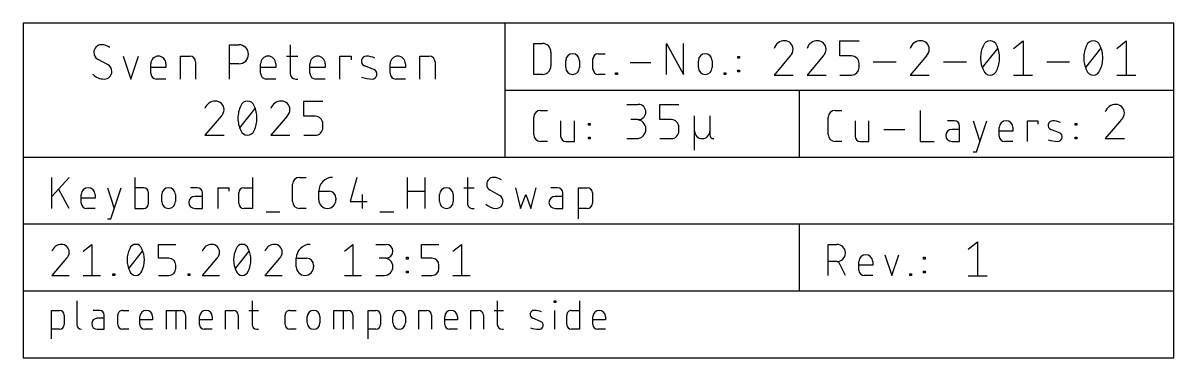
# Model space of a CAD drawing. Extents: x 0 to 386, y 0 to 144.
# Drawn here: x -0.2 to 54.5, y 128.6 to 144.5 of the extents above; entities that cross this region are included whole.
import ezdxf

# ---------------------------------------------------------------- set-up
doc = ezdxf.new("R2010")
doc.units = 0
doc.layers.add('21', color=253, linetype='CONTINUOUS')
doc.layers.add('48', color=213, linetype='CONTINUOUS')

msp = doc.modelspace()

# ---------------------------------------------------------------- linework, layer by layer
at = {"layer": '21'}
for p, q in [((2.3898, 131.2926), (2.3898, 130.1708)), ((10.7106, 131.2926), (10.7106, 130.1708)), ((22.3459, 131.2926), (22.3459, 130.1708)), ((25.0432, 131.2178), (25.0432, 131.2926)), ((25.0432, 131.2926), (25.118, 131.2926)), ((25.118, 131.2178), (25.0432, 131.2178)), ((25.118, 131.2926), (25.118, 131.2178)), ((26.2381, 131.2926), (26.2381, 129.9464)), ((1.2002, 129.4977), (1.2002, 130.8439)), ((1.2002, 130.8439), (1.5741, 130.8439)), ((1.7985, 130.6195), (1.7985, 130.1708)), ((3.4733, 130.8439), (3.1741, 130.8439)), ((3.6977, 129.9464), (3.6977, 130.6195)), ((4.3419, 130.1708), (4.3419, 130.6195)), ((4.5662, 130.8439), (4.8654, 130.8439)), ((5.3894, 130.1708), (5.3894, 130.5447)), ((5.9877, 130.5447), (5.9877, 130.3951)), ((6.6543, 129.9464), (6.6543, 130.8439)), ((6.6543, 130.8439), (7.3274, 130.8439)), ((7.103, 129.9464), (7.103, 130.8439)), ((7.5517, 130.6195), (7.5517, 129.9464)), ((8.2183, 130.1708), (8.2183, 130.5447)), ((8.8166, 130.5447), (8.8166, 130.3951)), ((9.4503, 129.9464), (9.4503, 130.8439)), ((9.4503, 130.8439), (9.8242, 130.8439)), ((10.0486, 130.6195), (10.0486, 129.9464)), ((10.561, 130.8439), (11.0098, 130.8439)), ((12.2812, 130.1708), (12.2812, 130.6195)), ((12.5056, 130.8439), (12.8047, 130.8439)), ((13.3287, 130.2456), (13.3287, 130.5447)), ((13.927, 130.5447), (13.927, 130.2456)), ((14.5936, 129.9464), (14.5936, 130.8439)), ((14.5936, 130.8439), (15.2667, 130.8439)), ((15.0423, 129.9464), (15.0423, 130.8439)), ((15.4911, 130.6195), (15.4911, 129.9464)), ((16.2119, 129.4977), (16.2119, 130.8439)), ((16.2119, 130.8439), (16.5858, 130.8439)), ((16.8102, 130.6195), (16.8102, 130.1708)), ((17.3896, 130.2456), (17.3896, 130.5447)), ((17.9879, 130.5447), (17.9879, 130.2456)), ((18.6216, 129.9464), (18.6216, 130.8439)), ((18.6216, 130.8439), (18.9955, 130.8439)), ((19.2199, 130.6195), (19.2199, 129.9464)), ((19.8536, 130.1708), (19.8536, 130.5447)), ((20.4519, 130.5447), (20.4519, 130.3951)), ((21.0855, 129.9464), (21.0855, 130.8439)), ((21.0855, 130.8439), (21.4595, 130.8439)), ((21.6838, 130.6195), (21.6838, 129.9464)), ((22.1963, 130.8439), (22.645, 130.8439)), ((25.0806, 129.9464), (25.0806, 130.8439)), ((25.6398, 130.1708), (25.6398, 130.6195)), ((25.8641, 130.8439), (26.2381, 130.8439)), ((26.8803, 130.1708), (26.8803, 130.5447)), ((27.4787, 130.5447), (27.4787, 130.3951)), ((3.6977, 130.4699), (3.3611, 130.4699)), ((5.9877, 130.3951), (5.3894, 130.3951)), ((8.8166, 130.3951), (8.2183, 130.3951)), ((20.4519, 130.3951), (19.8536, 130.3951)), ((24.4006, 130.3203), (24.0267, 130.4699)), ((27.4787, 130.3951), (26.8803, 130.3951)), ((1.5741, 129.9464), (1.2002, 129.9464)), ((3.3611, 129.9464), (3.6977, 129.9464)), ((4.8654, 129.9464), (4.5662, 129.9464)), ((5.9877, 129.9464), (5.6137, 129.9464)), ((8.8166, 129.9464), (8.4427, 129.9464)), ((10.935, 129.9464), (11.0098, 129.9464)), ((12.8047, 129.9464), (12.5056, 129.9464)), ((16.5858, 129.9464), (16.2119, 129.9464)), ((20.4519, 129.9464), (20.0779, 129.9464)), ((22.5702, 129.9464), (22.645, 129.9464)), ((26.2381, 129.9464), (25.8641, 129.9464)), ((27.4787, 129.9464), (27.1047, 129.9464))]:
    msp.add_line(p, q, dxfattribs=at)
for centre, radius, start, end in [((1.5741, 130.6195), 0.2244, 0, 90), ((3.4733, 130.6195), 0.2244, 0, 90), ((4.5662, 130.6195), 0.2244, 89.9992, 180), ((5.6885, 130.5447), 0.2992, 0, 180), ((7.3274, 130.6195), 0.2244, 0, 90), ((8.5175, 130.5447), 0.2992, 0, 180), ((9.8242, 130.6195), 0.2244, 0, 90), ((12.5056, 130.6195), 0.2244, 89.9992, 180), ((13.6279, 130.5447), 0.2992, 0, 180), ((15.2667, 130.6195), 0.2244, 0, 90), ((16.5858, 130.6195), 0.2244, 0, 90), ((17.6888, 130.5447), 0.2992, 0, 180), ((18.9955, 130.6195), 0.2244, 0, 90), ((20.1527, 130.5447), 0.2992, 0, 180), ((21.4595, 130.6195), 0.2244, 0, 90), ((24.0987, 130.65), 0.1939, 89.181, 248.1986), ((24.0893, 129.9946), 0.8493, 65.7609, 89.181), ((25.8641, 130.6195), 0.2244, 89.9992, 180), ((27.1795, 130.5447), 0.2992, 0, 180), ((1.5741, 130.1708), 0.2244, 270.0008, 0), ((2.6141, 130.1708), 0.2244, 180, 270), ((3.3611, 130.2082), 0.2618, 90, 270), ((4.5662, 130.1708), 0.2244, 180, 270), ((5.6137, 130.1708), 0.2244, 180, 270), ((8.4427, 130.1708), 0.2244, 180, 270), ((10.935, 130.1708), 0.2244, 180, 270), ((12.5056, 130.1708), 0.2244, 180, 270), ((13.6279, 130.2456), 0.2992, 180, 0), ((16.5858, 130.1708), 0.2244, 270.0008, 0), ((17.6888, 130.2456), 0.2992, 180, 0), ((20.0779, 130.1708), 0.2244, 180, 270), ((22.5702, 130.1708), 0.2244, 180, 270), ((24.344, 131.2147), 1.2684, 250.2096, 269.181), ((24.3286, 130.1403), 0.1939, 269.181, 68.1986), ((25.8641, 130.1708), 0.2244, 180, 270), ((27.1047, 130.1708), 0.2244, 180, 270)]:
    msp.add_arc(centre, radius, start, end, dxfattribs=at)
at = {"layer": '48'}
for p, q in [((22.7013, 144.4625), (-0.1588, 144.4625)), ((-0.1588, 144.4625), (-0.1588, 138.1125)), ((54.4513, 144.4625), (22.7013, 144.4625)), ((22.7013, 144.4625), (22.7013, 141.2875)), ((54.4513, 141.2875), (54.4513, 144.4625)), ((9.6355, 141.8082), (9.6355, 143.4338)), ((9.6355, 143.4338), (10.087, 143.4338)), ((12.5171, 143.4338), (12.5171, 142.0791)), ((24.0729, 142.0241), (24.0729, 143.4973)), ((24.0729, 143.4973), (24.4821, 143.4973)), ((24.8913, 143.0881), (24.8913, 142.4333)), ((30.366, 142.0241), (30.366, 143.4973)), ((30.366, 143.4973), (31.1845, 142.0241)), ((31.1845, 142.0241), (31.1845, 143.4973)), ((38.6037, 142.9018), (38.6037, 143.6243)), ((38.6037, 143.6243), (39.5068, 143.6243)), ((45.3633, 142.3599), (46.0858, 143.2631)), ((46.8361, 143.2631), (47.2877, 143.6243)), ((47.2877, 143.6243), (47.2877, 141.9987)), ((50.2611, 142.3599), (50.9836, 143.2631)), ((51.7339, 143.2631), (52.1855, 143.6243)), ((52.1855, 143.6243), (52.1855, 141.9987)), ((3.8759, 142.4855), (3.3792, 142.7565)), ((4.5985, 142.8919), (4.9597, 141.8082)), ((4.9597, 141.8082), (5.321, 142.8919)), ((7.3079, 141.8082), (7.3079, 142.8919)), ((7.3079, 142.8919), (7.7594, 142.8919)), ((8.0304, 142.621), (8.0304, 141.8082)), ((12.3365, 142.8919), (12.8783, 142.8919)), ((14.8715, 141.8082), (14.8715, 142.8919)), ((14.8715, 142.8919), (15.4133, 142.8919)), ((15.4133, 142.8919), (15.4133, 142.7113)), ((18.6666, 141.8082), (18.6666, 142.8919)), ((18.6666, 142.8919), (19.1181, 142.8919)), ((19.3891, 142.621), (19.3891, 141.8082)), ((25.5917, 142.3515), (25.5917, 142.6789)), ((26.2465, 142.6789), (26.2465, 142.3515)), ((26.8822, 142.2696), (26.8822, 142.7607)), ((27.1277, 143.0062), (27.4551, 143.0062)), ((28.6489, 142.597), (29.6311, 142.597)), ((31.8849, 142.3515), (31.8849, 142.6789)), ((32.5396, 142.6789), (32.5396, 142.3515)), ((33.757, 142.8016), (33.757, 142.8835)), ((33.757, 142.8835), (33.8389, 142.8835)), ((33.8389, 142.8016), (33.757, 142.8016)), ((33.8389, 142.8835), (33.8389, 142.8016)), ((36.2451, 142.9018), (35.4775, 141.9987)), ((37.8082, 142.9018), (37.0406, 141.9987)), ((39.1456, 142.9018), (38.6037, 142.9018)), ((39.5068, 142.3599), (39.5068, 142.5406)), ((40.1807, 142.6309), (41.2644, 142.6309)), ((42.706, 142.9018), (41.9384, 141.9987)), ((43.5154, 142.6309), (44.5991, 142.6309)), ((48.4132, 142.6309), (49.4969, 142.6309)), ((5.9011, 142.0791), (5.9011, 142.5307)), ((6.6236, 142.3501), (5.9011, 142.3501)), ((6.6236, 142.5307), (6.6236, 142.3501)), ((10.087, 142.5307), (9.6355, 142.5307)), ((11.1115, 142.0791), (11.1115, 142.5307)), ((11.834, 142.3501), (11.1115, 142.3501)), ((11.834, 142.5307), (11.834, 142.3501)), ((13.4562, 142.0791), (13.4562, 142.5307)), ((14.1786, 142.3501), (13.4562, 142.3501)), ((14.1786, 142.5307), (14.1786, 142.3501)), ((16.4921, 142.2598), (16.0405, 142.4404)), ((17.2598, 142.0791), (17.2598, 142.5307)), ((17.9822, 142.3501), (17.2598, 142.3501)), ((17.9822, 142.5307), (17.9822, 142.3501)), ((24.4821, 142.0241), (24.0729, 142.0241)), ((27.4551, 142.0241), (27.1277, 142.0241)), ((27.9594, 142.0241), (27.9594, 142.1059)), ((27.9594, 142.1059), (28.0412, 142.1059)), ((28.0412, 142.0241), (27.9594, 142.0241)), ((28.0412, 142.1059), (28.0412, 142.0241)), ((33.1128, 142.0241), (33.1128, 142.1059)), ((33.1128, 142.1059), (33.1947, 142.1059)), ((33.1947, 142.0241), (33.1128, 142.0241)), ((33.1947, 142.1059), (33.1947, 142.0241)), ((33.757, 142.1469), (33.757, 142.2287)), ((33.757, 142.2287), (33.8389, 142.2287)), ((33.8389, 142.1469), (33.757, 142.1469)), ((33.8389, 142.2287), (33.8389, 142.1469)), ((35.4775, 141.9987), (36.3806, 141.9987)), ((37.0406, 141.9987), (37.9437, 141.9987)), ((38.6037, 141.9987), (39.1456, 141.9987)), ((41.9384, 141.9987), (42.8415, 141.9987)), ((46.8361, 141.9987), (47.7392, 141.9987)), ((51.7339, 141.9987), (52.637, 141.9987)), ((6.6236, 141.8082), (6.172, 141.8082)), ((11.834, 141.8082), (11.3824, 141.8082)), ((12.788, 141.8082), (12.8783, 141.8082)), ((14.1786, 141.8082), (13.7271, 141.8082)), ((17.9822, 141.8082), (17.5307, 141.8082)), ((22.7013, 141.2875), (22.7013, 138.1125)), ((22.7013, 141.2875), (36.6713, 141.2875)), ((36.6713, 141.2875), (54.4513, 141.2875)), ((36.6713, 141.2875), (36.6713, 138.1125)), ((54.4513, 138.1125), (54.4513, 141.2875)), ((10.1284, 139.5024), (10.8509, 140.4056)), ((13.1644, 140.0443), (13.1644, 140.7668)), ((13.1644, 140.7668), (14.0675, 140.7668)), ((28.4925, 140.6081), (29.0343, 140.6081)), ((30.0556, 139.8856), (30.0556, 140.6081)), ((30.0556, 140.6081), (30.9587, 140.6081)), ((9.2427, 140.0443), (8.475, 139.1412)), ((12.3689, 140.0443), (11.6013, 139.1412)), ((13.7062, 140.0443), (13.1644, 140.0443)), ((24.0729, 139.1765), (24.0729, 139.9949)), ((24.4002, 140.3223), (24.7276, 140.3223)), ((25.3489, 139.8312), (25.3489, 139.0946)), ((26.0037, 138.8491), (26.0037, 139.8312)), ((29.0343, 139.8856), (28.6731, 139.8856)), ((30.5974, 139.8856), (30.0556, 139.8856)), ((31.7081, 138.4406), (31.7081, 140.0662)), ((32.4306, 140.0662), (32.4306, 139.3437)), ((38.0429, 139.1765), (38.0429, 139.9949)), ((38.3702, 140.3223), (38.6976, 140.3223)), ((39.3189, 139.8312), (39.3189, 139.0946)), ((39.9737, 138.8491), (39.9737, 139.8312)), ((42.4121, 140.3223), (42.4121, 138.8491)), ((44.0302, 139.8312), (43.7028, 139.8312)), ((44.9184, 139.8312), (45.2457, 138.8491)), ((45.0821, 138.358), (45.5731, 139.8312)), ((47.5055, 138.8491), (47.5055, 139.8312)), ((47.5055, 139.8312), (47.9966, 139.8312)), ((47.9966, 139.8312), (47.9966, 139.6675)), ((51.9613, 139.8856), (51.1937, 138.9825)), ((14.0675, 139.5024), (14.0675, 139.6831)), ((26.676, 139.6266), (26.676, 139.7085)), ((26.676, 139.7085), (26.7578, 139.7085)), ((26.7578, 139.6266), (26.676, 139.6266)), ((26.7578, 139.7085), (26.7578, 139.6266)), ((30.9587, 139.3437), (30.9587, 139.5243)), ((32.4306, 139.3437), (32.4306, 139.1631)), ((40.6914, 139.422), (41.6735, 139.422)), ((44.2757, 139.422), (43.9074, 139.422)), ((44.2757, 138.8491), (44.2757, 139.5857)), ((46.1572, 139.0946), (46.1572, 139.5039)), ((46.8119, 139.3402), (46.1572, 139.3402)), ((46.8119, 139.5039), (46.8119, 139.3402)), ((49.0181, 139.2583), (48.6089, 139.422)), ((49.7637, 139.6266), (49.7637, 139.7085)), ((49.7637, 139.7085), (49.8455, 139.7085)), ((49.8455, 139.6266), (49.7637, 139.6266)), ((49.8455, 139.7085), (49.8455, 139.6266)), ((8.475, 139.1412), (9.3781, 139.1412)), ((11.6013, 139.1412), (12.5044, 139.1412)), ((13.1644, 139.1412), (13.7062, 139.1412)), ((24.7276, 138.8491), (24.4002, 138.8491)), ((25.5945, 138.8491), (26.0037, 138.8491)), ((26.676, 138.9719), (26.676, 139.0537)), ((26.676, 139.0537), (26.7578, 139.0537)), ((26.7578, 138.9719), (26.676, 138.9719)), ((26.7578, 139.0537), (26.7578, 138.9719)), ((28.4925, 138.9825), (28.944, 138.9825)), ((30.0556, 138.9825), (30.5974, 138.9825)), ((38.6976, 138.8491), (38.3702, 138.8491)), ((39.5645, 138.8491), (39.9737, 138.8491)), ((42.4121, 138.8491), (43.0668, 138.8491)), ((43.9074, 138.8491), (44.2757, 138.8491)), ((46.8119, 138.8491), (46.4027, 138.8491)), ((49.7637, 138.9719), (49.7637, 139.0537)), ((49.7637, 139.0537), (49.8455, 139.0537)), ((49.8455, 138.9719), (49.7637, 138.9719)), ((49.8455, 139.0537), (49.8455, 138.9719)), ((51.1937, 138.9825), (52.0968, 138.9825)), ((44.9184, 138.358), (45.0821, 138.358)), ((-0.1588, 138.1125), (-0.1588, 134.9375)), ((-0.1588, 138.1125), (22.7013, 138.1125)), ((22.7013, 138.1125), (36.6713, 138.1125)), ((36.6713, 138.1125), (54.4513, 138.1125)), ((54.4513, 134.9375), (54.4513, 138.1125)), ((1.2128, 135.6741), (1.2128, 137.1473)), ((2.0313, 137.1473), (1.2128, 136.247)), ((5.1428, 137.1473), (5.1428, 135.6741)), ((10.7347, 137.1473), (10.7347, 135.6741)), ((12.9558, 137.1473), (13.2832, 137.1473)), ((15.6862, 137.1473), (15.3588, 136.0015)), ((18.0842, 135.6741), (18.0842, 137.1473)), ((18.9026, 137.1473), (18.9026, 135.6741)), ((20.9244, 137.1473), (20.9244, 135.9196)), ((2.0313, 135.6741), (1.5402, 136.5744)), ((3.8453, 136.6562), (4.1727, 135.6741)), ((4.009, 135.183), (4.5001, 136.6562)), ((5.552, 136.6562), (5.1428, 136.6562)), ((8.1106, 136.6562), (7.7832, 136.6562)), ((9.1083, 135.6741), (9.1083, 136.6562)), ((9.1083, 136.6562), (9.5994, 136.6562)), ((9.5994, 136.6562), (9.5994, 136.4925)), ((10.3254, 136.6562), (10.7347, 136.6562)), ((12.6285, 136.0015), (12.6285, 136.8199)), ((20.7608, 136.6562), (21.2518, 136.6562)), ((22.4554, 136.2879), (22.0053, 136.5335)), ((23.2054, 136.6562), (23.4509, 135.6741)), ((23.942, 135.6741), (24.1875, 136.6562)), ((25.2063, 136.6562), (24.8789, 136.6562)), ((26.2026, 135.183), (26.2026, 136.6562)), ((26.2026, 136.6562), (26.6119, 136.6562)), ((2.6065, 135.9196), (2.6065, 136.3289)), ((3.2613, 136.1652), (2.6065, 136.1652)), ((3.2613, 136.3289), (3.2613, 136.1652)), ((5.7975, 135.9196), (5.7975, 136.4107)), ((6.4221, 136.0015), (6.4221, 136.3289)), ((7.0768, 136.3289), (7.0768, 136.0015)), ((8.3561, 136.247), (7.9878, 136.247)), ((8.3561, 135.6741), (8.3561, 136.4107)), ((10.0799, 135.9196), (10.0799, 136.4107)), ((13.8722, 136.4925), (14.3633, 136.4925)), ((13.8722, 136.0833), (13.8722, 136.4925)), ((14.6907, 136.1652), (14.6907, 136.0833)), ((15.3588, 136.0015), (16.1773, 136.0015)), ((15.9317, 136.3289), (15.9317, 135.6741)), ((18.0842, 136.4925), (18.9026, 136.4925)), ((19.6031, 136.0015), (19.6031, 136.3289)), ((20.2578, 136.3289), (20.2578, 136.0015)), ((23.4509, 135.6741), (23.6964, 136.3289)), ((23.6964, 136.3289), (23.942, 135.6741)), ((25.4518, 136.247), (25.0835, 136.247)), ((25.4518, 135.6741), (25.4518, 136.4107)), ((26.8574, 136.4107), (26.8574, 135.9196)), ((3.2613, 135.6741), (2.8521, 135.6741)), ((5.1428, 135.6741), (5.552, 135.6741)), ((7.9878, 135.6741), (8.3561, 135.6741)), ((10.7347, 135.6741), (10.3254, 135.6741)), ((11.3773, 135.5104), (12.0321, 135.5104)), ((13.2832, 135.6741), (12.9558, 135.6741)), ((16.7786, 135.5104), (17.4333, 135.5104)), ((21.17, 135.6741), (21.2518, 135.6741)), ((25.0835, 135.6741), (25.4518, 135.6741)), ((26.6119, 135.6741), (26.2026, 135.6741)), ((-0.1588, 134.9375), (-0.1588, 131.7625)), ((-0.1588, 134.9375), (36.6713, 134.9375)), ((3.8453, 135.183), (4.009, 135.183)), ((36.6713, 134.9375), (54.4513, 134.9375)), ((36.6713, 134.9375), (36.6713, 131.7625)), ((54.4513, 131.7625), (54.4513, 134.9375)), ((2.6994, 133.6449), (3.1086, 133.9723)), ((3.1086, 133.9723), (3.1086, 132.4991)), ((6.2672, 133.3175), (6.2672, 133.9723)), ((6.2672, 133.9723), (7.0856, 133.9723)), ((15.0875, 133.6449), (15.4968, 133.9723)), ((15.4968, 133.9723), (15.4968, 132.4991)), ((16.5741, 133.9723), (17.0652, 133.9723)), ((18.7544, 133.3175), (18.7544, 133.9723)), ((18.7544, 133.9723), (19.5729, 133.9723)), ((20.241, 133.6449), (20.6502, 133.9723)), ((20.6502, 133.9723), (20.6502, 132.4991)), ((38.0429, 132.4991), (38.0429, 133.9723)), ((38.0429, 133.9723), (38.4521, 133.9723)), ((44.685, 133.7381), (45.1365, 134.0993)), ((45.1365, 134.0993), (45.1365, 132.4737)), ((1.9085, 133.3175), (1.2128, 132.4991)), ((4.8625, 132.8265), (5.5172, 133.6449)), ((6.7583, 133.3175), (6.2672, 133.3175)), ((9.0441, 133.3175), (8.3484, 132.4991)), ((9.9168, 132.8265), (10.5716, 133.6449)), ((12.0172, 133.3175), (11.3216, 132.4991)), ((12.8081, 133.3175), (13.2992, 133.3175)), ((12.8081, 132.9083), (12.8081, 133.3175)), ((17.0652, 133.3175), (16.7378, 133.3175)), ((18.0326, 133.2766), (18.0326, 133.3585)), ((18.0326, 133.3585), (18.1144, 133.3585)), ((18.1144, 133.2766), (18.0326, 133.2766)), ((18.1144, 133.3585), (18.1144, 133.2766)), ((19.2455, 133.3175), (18.7544, 133.3175)), ((40.7397, 133.4812), (41.067, 132.4991)), ((41.067, 132.4991), (41.3944, 133.4812)), ((42.5622, 133.2766), (42.5622, 133.3585)), ((42.5622, 133.3585), (42.6441, 133.3585)), ((42.6441, 133.2766), (42.5622, 133.2766)), ((42.6441, 133.3585), (42.6441, 133.2766)), ((7.0856, 132.8265), (7.0856, 132.9902)), ((13.6266, 132.9902), (13.6266, 132.9083)), ((18.0326, 132.6219), (18.0326, 132.7037)), ((18.0326, 132.7037), (18.1144, 132.7037)), ((18.1144, 132.7037), (18.1144, 132.6219)), ((19.5729, 132.8265), (19.5729, 132.9902)), ((38.4521, 133.1539), (38.0429, 133.1539)), ((38.8613, 132.4991), (38.5339, 133.1539)), ((39.5008, 132.7446), (39.5008, 133.1539)), ((40.1556, 132.9902), (39.5008, 132.9902)), ((40.1556, 133.1539), (40.1556, 132.9902)), ((42.5622, 132.6219), (42.5622, 132.7037)), ((42.5622, 132.7037), (42.6441, 132.7037)), ((42.6441, 132.7037), (42.6441, 132.6219)), ((1.2128, 132.4991), (2.0313, 132.4991)), ((2.6994, 132.4991), (3.5179, 132.4991)), ((4.1083, 132.4991), (4.1083, 132.5809)), ((4.1083, 132.5809), (4.1902, 132.5809)), ((4.1902, 132.4991), (4.1083, 132.4991)), ((4.1902, 132.5809), (4.1902, 132.4991)), ((6.2672, 132.4991), (6.7583, 132.4991)), ((7.6761, 132.4991), (7.6761, 132.5809)), ((7.6761, 132.5809), (7.7579, 132.5809)), ((7.7579, 132.4991), (7.6761, 132.4991)), ((7.7579, 132.5809), (7.7579, 132.4991)), ((8.3484, 132.4991), (9.1668, 132.4991)), ((11.3216, 132.4991), (12.14, 132.4991)), ((15.0875, 132.4991), (15.906, 132.4991)), ((16.5741, 132.4991), (16.9833, 132.4991)), ((18.1144, 132.6219), (18.0326, 132.6219)), ((18.7544, 132.4991), (19.2455, 132.4991)), ((20.241, 132.4991), (21.0594, 132.4991)), ((40.1556, 132.4991), (39.7464, 132.4991)), ((41.9181, 132.4991), (41.9181, 132.5809)), ((41.9181, 132.5809), (41.9999, 132.5809)), ((41.9999, 132.4991), (41.9181, 132.4991)), ((41.9999, 132.5809), (41.9999, 132.4991)), ((42.6441, 132.6219), (42.5622, 132.6219)), ((44.685, 132.4737), (45.5881, 132.4737)), ((-0.1588, 131.7625), (-0.1588, 128.5875)), ((-0.1588, 131.7625), (36.6713, 131.7625)), ((36.6713, 131.7625), (54.4513, 131.7625)), ((54.4513, 128.5875), (54.4513, 131.7625)), ((-0.1588, 128.5875), (54.4513, 128.5875))]:
    msp.add_line(p, q, dxfattribs=at)
for centre, radius, start, end in [((3.5598, 143.0726), 0.3612, 89.9995, 180), ((3.5598, 142.7565), 0.6773, 53.1301, 89.9995), ((10.087, 142.9822), 0.4516, 270, 90), ((24.4821, 143.0881), 0.4092, 359.9996, 90), ((35.9742, 143.1022), 0.5221, 90.0001, 162.0549), ((35.9742, 143.2179), 0.4064, 0, 90), ((35.944, 143.2179), 0.4365, 313.6036, 359.9997), ((37.5373, 143.1022), 0.5221, 90.0001, 162.0549), ((37.5373, 143.2179), 0.4064, 0, 90), ((37.5072, 143.2179), 0.4365, 313.6036, 359.9997), ((42.4351, 143.1022), 0.5221, 90.0001, 162.0549), ((42.4351, 143.2179), 0.4064, 0, 90), ((42.4049, 143.2179), 0.4365, 313.6036, 359.9997), ((46.6126, 142.8115), 1.3396, 154.0109, 180.0001), ((45.7246, 143.2902), 0.3342, 90.0001, 161.0756), ((45.7246, 143.2901), 0.3342, 18.9248, 90), ((44.8365, 142.8115), 1.3396, 360, 25.9891), ((51.5104, 142.8115), 1.3396, 154.0109, 180.0001), ((50.6223, 143.2902), 0.3342, 90.0001, 161.0756), ((50.6223, 143.2901), 0.3342, 18.9248, 90), ((49.7343, 142.8115), 1.3396, 360, 25.9891), ((3.5655, 143.0726), 0.3669, 179.9998, 239.49), ((6.2623, 142.5307), 0.3612, 0, 180), ((7.7594, 142.621), 0.2709, 0.0007, 90), ((11.4727, 142.5307), 0.3612, 0, 180), ((13.8174, 142.5307), 0.3612, 0, 180), ((16.1275, 142.6578), 0.2342, 89.1818, 248.1988), ((16.1162, 141.8665), 1.0256, 65.7611, 89.1818), ((17.621, 142.5307), 0.3612, 0, 180), ((19.1181, 142.621), 0.2709, 0.0007, 90), ((25.9191, 142.6789), 0.3274, 0, 180), ((27.1277, 142.7607), 0.2455, 90, 180), ((32.2123, 142.6789), 0.3274, 0, 180), ((39.1456, 142.5406), 0.3612, 0, 90), ((46.6126, 142.8115), 1.3396, 180, 205.9889), ((44.8365, 142.8115), 1.3396, 334.0111, 360), ((51.5104, 142.8115), 1.3396, 180, 205.9889), ((49.7343, 142.8115), 1.3396, 334.0111, 360), ((3.6953, 142.5713), 0.7631, 224.7608, 269.9999), ((3.6953, 142.1694), 0.3612, 270, 0), ((3.6897, 142.1694), 0.3669, 0, 59.4898), ((6.172, 142.0791), 0.2709, 180, 270), ((11.3824, 142.0791), 0.2709, 180, 270), ((12.788, 142.0791), 0.2709, 180, 270), ((13.7271, 142.0791), 0.2709, 180, 270), ((16.4051, 142.0423), 0.2342, 269.1818, 68.1988), ((17.5307, 142.0791), 0.2709, 180, 270), ((24.4821, 142.4333), 0.4092, 270.0004, 360), ((25.9191, 142.3515), 0.3274, 180, 0), ((27.1277, 142.2696), 0.2455, 180, 270), ((32.2123, 142.3515), 0.3274, 180, 0), ((39.1456, 142.3599), 0.3612, 270, 0), ((45.7246, 142.3329), 0.3342, 198.925, 270), ((45.7246, 142.3329), 0.3342, 269.9999, 341.0745), ((50.6223, 142.3329), 0.3342, 198.925, 270), ((50.6223, 142.3329), 0.3342, 269.9999, 341.0745), ((16.4236, 143.3396), 1.5316, 250.2089, 269.1818), ((8.9717, 140.2447), 0.5221, 90.0001, 162.0549), ((8.9717, 140.3604), 0.4064, 0, 90), ((8.9416, 140.3604), 0.4365, 313.6036, 359.9997), ((11.3778, 139.954), 1.3396, 154.0109, 180.0001), ((10.4897, 140.4326), 0.3342, 90.0001, 161.0756), ((10.4897, 140.4326), 0.3342, 18.9248, 90), ((9.6016, 139.954), 1.3396, 360, 25.9891), ((12.098, 140.2447), 0.5221, 90.0001, 162.0549), ((12.098, 140.3604), 0.4064, 0, 90), ((12.0678, 140.3604), 0.4365, 313.6036, 359.9997), ((29.0343, 140.2468), 0.3612, 270, 90), ((51.6904, 140.0859), 0.5221, 90.0001, 162.0549), ((51.6904, 140.2017), 0.4064, 0, 90), ((11.3778, 139.954), 1.3396, 180, 205.9889), ((9.6016, 139.954), 1.3396, 334.0111, 360), ((13.7062, 139.6831), 0.3612, 0, 90), ((24.4002, 139.9949), 0.3274, 90.0005, 180), ((28.944, 139.434), 0.4516, 270, 90), ((30.5974, 139.5243), 0.3612, 0, 90), ((38.3702, 139.9949), 0.3274, 90.0005, 180), ((44.0302, 139.5857), 0.2455, 0, 90), ((46.4846, 139.5039), 0.3274, 0, 180), ((48.6877, 139.619), 0.2122, 89.1816, 248.1986), ((48.6775, 138.9019), 0.9294, 65.761, 89.1816), ((51.6603, 140.2017), 0.4365, 313.6036, 359.9997), ((10.4897, 139.4754), 0.3342, 198.925, 270), ((10.4897, 139.4754), 0.3342, 269.9999, 341.0745), ((13.7062, 139.5024), 0.3612, 270, 0), ((30.5974, 139.3437), 0.3612, 270, 0), ((32.0694, 139.3437), 0.3612, 180, 0), ((43.9074, 139.1356), 0.2865, 90, 270), ((48.9393, 139.0613), 0.2122, 269.1816, 68.1989), ((24.4002, 139.1765), 0.3274, 180, 270), ((25.5945, 139.0946), 0.2455, 180, 270), ((32.6112, 139.1631), 0.1806, 180, 270), ((38.3702, 139.1765), 0.3274, 180, 270), ((39.5645, 139.0946), 0.2455, 180, 270), ((46.4027, 139.0946), 0.2455, 180, 270), ((48.9561, 140.237), 1.388, 250.2089, 269.1815), ((12.9558, 136.8199), 0.3274, 90.0005, 180), ((14.527, 136.4925), 0.6548, 90.0003, 180), ((22.1689, 136.8199), 0.3274, 89.9995, 180), ((22.1689, 136.5335), 0.6138, 53.1301, 89.9994), ((2.9339, 136.3289), 0.3274, 0, 180), ((5.552, 136.4107), 0.2455, 0, 90), ((6.7495, 136.3289), 0.3274, 0, 180), ((8.1106, 136.4107), 0.2455, 0, 90), ((10.3254, 136.4107), 0.2455, 90, 180), ((19.9304, 136.3289), 0.3274, 0, 180), ((22.1741, 136.8199), 0.3325, 180.0001, 239.4891), ((25.2063, 136.4107), 0.2455, 0, 90), ((26.6119, 136.4107), 0.2455, 0, 90), ((6.7495, 136.0015), 0.3274, 180, 0), ((7.9878, 135.9606), 0.2865, 90, 270), ((12.9558, 136.0015), 0.3274, 180, 270), ((14.2815, 136.0833), 0.4092, 180, 0), ((14.3633, 136.1652), 0.3274, 0, 90), ((19.9304, 136.0015), 0.3274, 180, 0), ((22.2917, 136.0015), 0.3274, 270, 0), ((22.2866, 136.0015), 0.3325, 0.0001, 59.4901), ((25.0835, 135.9606), 0.2865, 90, 270), ((2.8521, 135.9196), 0.2455, 180, 270), ((5.552, 135.9196), 0.2455, 270, 0), ((10.3254, 135.9196), 0.2455, 180, 270), ((21.17, 135.9196), 0.2455, 180, 270.0007), ((22.2917, 136.3657), 0.6916, 224.7606, 269.9999), ((26.6119, 135.9196), 0.2455, 270, 0), ((1.663, 133.4991), 0.4732, 90, 162.0549), ((1.663, 133.604), 0.3683, 0, 90), ((5.1898, 133.6695), 0.3028, 90, 161.0756), ((5.1898, 133.6695), 0.3028, 18.9237, 90.0001), ((8.7985, 133.4991), 0.4732, 90, 162.0549), ((8.7985, 133.604), 0.3683, 0, 90), ((10.2442, 133.6695), 0.3028, 90, 161.0756), ((10.2442, 133.6695), 0.3028, 18.9237, 90.0001), ((11.7717, 133.4991), 0.4732, 90, 162.0549), ((11.7717, 133.604), 0.3683, 0, 90), ((13.4629, 133.3175), 0.6548, 90.0003, 180), ((17.0652, 133.6449), 0.3274, 270, 90), ((38.4521, 133.5631), 0.4092, 270, 90), ((1.6357, 133.604), 0.3956, 313.6022, 0), ((5.9947, 133.2357), 1.214, 154.0109, 180), ((4.3851, 133.2357), 1.214, 360, 25.9897), ((6.7583, 132.9902), 0.3274, 0, 90), ((8.7713, 133.604), 0.3956, 313.6022, 0), ((11.049, 133.2357), 1.214, 154.0109, 180), ((9.4394, 133.2357), 1.214, 360, 25.9897), ((11.7444, 133.604), 0.3956, 313.6022, 0), ((13.2992, 132.9902), 0.3274, 0, 90), ((16.9833, 132.9083), 0.4092, 270, 90), ((19.2455, 132.9902), 0.3274, 0, 90), ((39.8282, 133.1539), 0.3274, 0, 180), ((5.9947, 133.2357), 1.214, 180, 205.9889), ((5.1898, 132.8019), 0.3028, 198.9251, 270.0001), ((5.1898, 132.8019), 0.3028, 270, 341.0759), ((4.385, 133.2357), 1.214, 334.0105, 359.9999), ((6.7583, 132.8265), 0.3274, 270, 359.9995), ((11.049, 133.2357), 1.214, 180, 205.9889), ((10.2442, 132.8019), 0.3028, 198.9251, 270.0001), ((10.2442, 132.8019), 0.3028, 270, 341.0759), ((9.4394, 133.2357), 1.214, 334.0105, 359.9999), ((13.2173, 132.9083), 0.4092, 180, 0), ((19.2455, 132.8265), 0.3274, 270, 359.9995), ((39.7464, 132.7446), 0.2455, 180, 270)]:
    msp.add_arc(centre, radius, start, end, dxfattribs=at)

doc.saveas('drawing.dxf')
